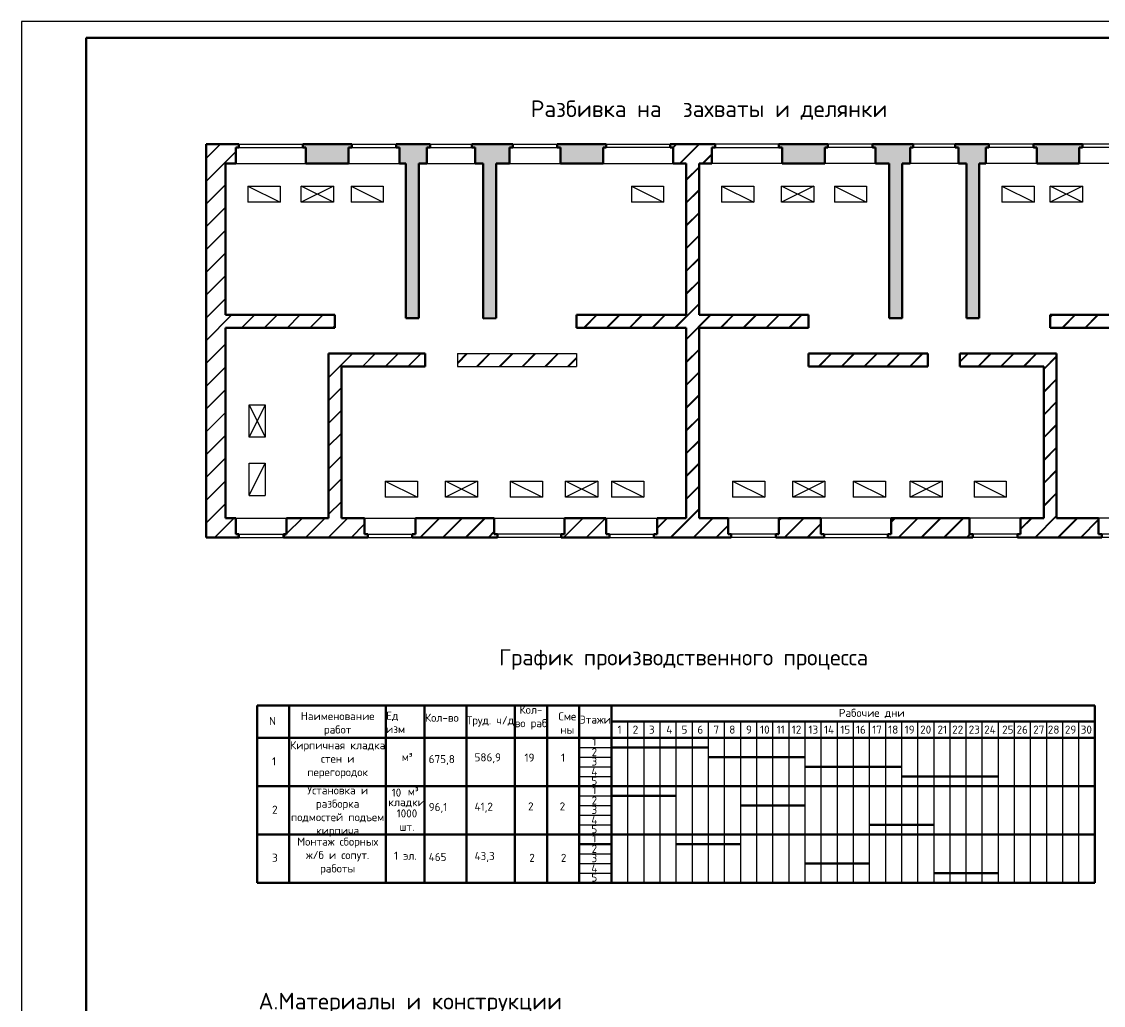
# Model space of a CAD drawing. Header units: millimetres. Extents: x 1612 to 3384, y 1003 to 1844.
# Drawn here: x 1611.5 to 1947.3, y 1451 to 1756.2 of the extents above; entities that cross this region are included whole.
import ezdxf

# ---------------------------------------------------------------- set-up
doc = ezdxf.new("R2010")
doc.units = ezdxf.units.MM
doc.layers.add('жирный', color=7, linetype='Continuous', lineweight=60)
doc.styles.add('стиль3', font='isocpeur.ttf')

msp = doc.modelspace()

# ---------------------------------------------------------------- hatches: boundary and pattern name
h = msp.add_hatch()
h.set_pattern_fill('JIS_LC_20', color=256, scale=0.25, angle=360, style=0)
h.set_pattern_definition([(45, (1705.7166, 1602.269), (-3.53553, 3.53553), []), (45, (1705.8166, 1602.269), (-3.53553, 3.53553), [])])
h.paths.add_polyline_path([(1710.79, 1649.19), (1727.79, 1649.19), (1736.79, 1649.19), (1736.79, 1653.19), (1734.79, 1653.19), (1706.79, 1653.19), (1706.79, 1602.19), (1693.79, 1602.19), (1693.79, 1597.19), (1692.79, 1597.19), (1692.79, 1596.19), (1718.99, 1596.19), (1718.99, 1597.19), (1717.99, 1597.19), (1717.99, 1602.19), (1710.79, 1602.19)])
h.paths.add_polyline_path([(1674.79, 1712.19), (1677.99, 1712.19), (1677.99, 1717.19), (1678.99, 1717.19), (1678.99, 1718.19), (1668.79, 1718.19), (1668.79, 1596.19), (1678.99, 1596.19), (1678.99, 1597.19), (1677.99, 1597.19), (1677.99, 1602.19), (1674.79, 1602.19), (1674.79, 1661.19), (1708.79, 1661.19), (1708.79, 1665.19), (1674.79, 1665.19)])
h = msp.add_hatch()
h.set_pattern_fill('CROSS', color=256, scale=0.25, angle=360, style=0)
h.set_pattern_definition([(360, (-1546.6184, 294.3901), (1.5875, 1.5875), [0.79375, -2.38125]), (90, (-1546.2215, 293.9932), (-1.5875, 1.5875), [0.79375, -2.38125])])
h.paths.add_polyline_path([(1737.29, 1717.19), (1738.29, 1717.19), (1738.29, 1718.19), (1737.29, 1718.19), (1727.79, 1718.19), (1727.79, 1717.19), (1728.79, 1717.19), (1728.79, 1712.19), (1730.79, 1712.19), (1730.79, 1664.19), (1734.79, 1664.19), (1734.79, 1712.19), (1737.29, 1712.19)])
h.paths.add_polyline_path([(1712.99, 1717.19), (1713.99, 1717.19), (1713.99, 1718.19), (1698.79, 1718.19), (1698.79, 1717.19), (1699.79, 1717.19), (1699.79, 1712.19), (1712.99, 1712.19)])
h.paths.add_polyline_path([(1762.99, 1717.19), (1763.99, 1717.19), (1763.99, 1718.19), (1752.29, 1718.19), (1751.29, 1718.19), (1751.29, 1717.19), (1752.29, 1717.19), (1752.29, 1712.19), (1754.79, 1712.19), (1754.79, 1664.19), (1758.79, 1664.19), (1758.79, 1712.19), (1762.99, 1712.19)])
h.paths.add_polyline_path([(1791.99, 1717.19), (1792.99, 1717.19), (1792.99, 1718.19), (1777.79, 1718.19), (1777.79, 1717.19), (1778.79, 1717.19), (1778.79, 1712.19), (1791.99, 1712.19)])
h.paths.add_polyline_path([(1860.79, 1717.19), (1861.79, 1717.19), (1861.79, 1718.19), (1846.59, 1718.19), (1846.59, 1717.19), (1847.59, 1717.19), (1847.59, 1712.19), (1860.79, 1712.19)])
h.paths.add_polyline_path([(1887.29, 1717.19), (1888.29, 1717.19), (1888.29, 1718.19), (1887.29, 1718.19), (1875.59, 1718.19), (1875.59, 1717.19), (1876.59, 1717.19), (1876.59, 1712.19), (1880.79, 1712.19), (1880.79, 1664.19), (1884.79, 1664.19), (1884.79, 1712.19), (1887.29, 1712.19)])
h.paths.add_polyline_path([(1910.79, 1717.19), (1911.79, 1717.19), (1911.79, 1718.19), (1902.29, 1718.19), (1901.29, 1718.19), (1901.29, 1717.19), (1902.29, 1717.19), (1902.29, 1712.19), (1904.79, 1712.19), (1904.79, 1664.19), (1908.79, 1664.19), (1908.79, 1712.19), (1910.79, 1712.19)])
h.paths.add_polyline_path([(1939.79, 1717.19), (1940.79, 1717.19), (1940.79, 1718.19), (1925.59, 1718.19), (1925.59, 1717.19), (1926.59, 1717.19), (1926.59, 1712.19), (1939.79, 1712.19)])
h = msp.add_hatch()
h.set_pattern_fill('JIS_LC_20A', color=256, scale=0.25, angle=360, style=0)
h.set_pattern_definition([(45, (-1546.6184, 294.39), (-3.535534, 3.535534), []), (45, (-1546.3684, 294.39), (-3.535534, 3.535534), [])])
h.paths.add_polyline_path([(1821.79, 1712.19), (1825.79, 1712.19), (1825.79, 1717.19), (1826.79, 1717.19), (1826.79, 1718.19), (1819.79, 1718.19), (1812.79, 1718.19), (1812.79, 1717.19), (1813.79, 1717.19), (1813.79, 1712.19), (1817.79, 1712.19), (1817.79, 1665.19), (1783.79, 1665.19), (1783.79, 1661.19), (1817.79, 1661.19), (1817.79, 1649.19), (1817.79, 1602.19), (1808.79, 1602.19), (1808.79, 1597.19), (1807.79, 1597.19), (1807.79, 1596.19), (1819.79, 1596.19), (1831.79, 1596.19), (1831.79, 1597.19), (1830.79, 1597.19), (1830.79, 1602.19), (1821.79, 1602.19), (1821.79, 1649.19), (1821.79, 1661.19), (1855.79, 1661.19), (1855.79, 1665.19), (1821.79, 1665.19)])
h = msp.add_hatch()
h.set_pattern_fill('JIS_LC_20', color=256, scale=0.25, angle=360, style=0)
h.set_pattern_definition([(45, (-1469.8184, 64.915), (-3.535534, 3.535534), []), (45, (-1469.7184, 64.915), (-3.535534, 3.535534), [])])
h.paths.add_polyline_path([(1779.99, 1602.19), (1779.99, 1597.19), (1778.99, 1597.19), (1778.99, 1596.19), (1793.99, 1596.19), (1793.99, 1597.19), (1792.99, 1597.19), (1792.99, 1602.19)])

# ---------------------------------------------------------------- linework, layer by layer
for p, q in [((2452.53, 1756.22), (1611.53, 1756.22)), ((1611.53, 1756.22), (1611.53, 1162.22)), ((1668.79, 1596.19), (1668.79, 1718.19)), ((1668.79, 1718.19), (1678.99, 1718.19)), ((1677.99, 1717.19), (1677.99, 1712.19)), ((1677.99, 1717.19), (1698.79, 1717.19)), ((1678.99, 1718.19), (1698.79, 1718.19)), ((1678.99, 1718.19), (1678.99, 1717.19)), ((1698.79, 1718.19), (1698.79, 1717.19)), ((1698.79, 1718.19), (1713.99, 1718.19)), ((1698.79, 1717.19), (1699.79, 1717.19)), ((1699.79, 1717.19), (1699.79, 1712.19)), ((1713.99, 1717.19), (1712.99, 1717.19)), ((1712.99, 1717.19), (1712.99, 1712.19)), ((1713.99, 1718.19), (1727.79, 1718.19)), ((1713.99, 1718.19), (1713.99, 1717.19)), ((1713.99, 1717.19), (1727.79, 1717.19)), ((1727.79, 1718.19), (1727.79, 1717.19)), ((1727.79, 1718.19), (1737.29, 1718.19)), ((1727.79, 1717.19), (1728.79, 1717.19)), ((1728.79, 1717.19), (1728.79, 1712.19)), ((1737.29, 1718.19), (1752.29, 1718.19)), ((1737.29, 1717.19), (1737.29, 1712.19)), ((1737.29, 1717.19), (1752.29, 1717.19)), ((1738.29, 1718.19), (1738.29, 1717.19)), ((1751.29, 1718.19), (1751.29, 1717.19)), ((1752.29, 1718.19), (1763.99, 1718.19)), ((1752.29, 1717.19), (1752.29, 1712.19)), ((1763.99, 1717.19), (1762.99, 1717.19)), ((1762.99, 1717.19), (1762.99, 1712.19)), ((1763.99, 1718.19), (1763.99, 1717.19)), ((1763.99, 1718.19), (1777.79, 1718.19)), ((1763.99, 1717.19), (1777.79, 1717.19)), ((1777.79, 1718.19), (1777.79, 1717.19)), ((1777.79, 1718.19), (1792.99, 1718.19)), ((1777.79, 1717.19), (1778.79, 1717.19)), ((1778.79, 1717.19), (1778.79, 1712.19)), ((1812.79, 1717.19), (1791.99, 1717.19)), ((1791.99, 1717.19), (1791.99, 1712.19)), ((1792.99, 1718.19), (1812.79, 1718.19)), ((1792.99, 1718.19), (1792.99, 1717.19)), ((1812.79, 1718.19), (1812.79, 1717.19)), ((1812.79, 1718.19), (1819.79, 1718.19)), ((1812.79, 1717.19), (1813.79, 1717.19)), ((1813.79, 1717.19), (1813.79, 1712.19)), ((1826.79, 1718.19), (1819.79, 1718.19)), ((1826.79, 1717.19), (1825.79, 1717.19)), ((1825.79, 1717.19), (1825.79, 1712.19)), ((1846.59, 1718.19), (1826.79, 1718.19)), ((1826.79, 1718.19), (1826.79, 1717.19)), ((1826.79, 1717.19), (1847.59, 1717.19)), ((1846.59, 1718.19), (1846.59, 1717.19)), ((1861.79, 1718.19), (1846.59, 1718.19)), ((1847.59, 1717.19), (1847.59, 1712.19)), ((1861.79, 1717.19), (1860.79, 1717.19)), ((1860.79, 1717.19), (1860.79, 1712.19)), ((1861.79, 1718.19), (1861.79, 1717.19)), ((1875.59, 1718.19), (1861.79, 1718.19)), ((1875.59, 1717.19), (1861.79, 1717.19)), ((1875.59, 1718.19), (1875.59, 1717.19)), ((1887.29, 1718.19), (1875.59, 1718.19)), ((1875.59, 1717.19), (1876.59, 1717.19)), ((1876.59, 1717.19), (1876.59, 1712.19)), ((1902.29, 1718.19), (1887.29, 1718.19)), ((1887.29, 1717.19), (1887.29, 1712.19)), ((1902.29, 1717.19), (1887.29, 1717.19)), ((1888.29, 1718.19), (1888.29, 1717.19)), ((1901.29, 1718.19), (1901.29, 1717.19)), ((1911.79, 1718.19), (1902.29, 1718.19)), ((1902.29, 1717.19), (1902.29, 1712.19)), ((1911.79, 1717.19), (1910.79, 1717.19)), ((1910.79, 1717.19), (1910.79, 1712.19)), ((1925.59, 1718.19), (1911.79, 1718.19)), ((1911.79, 1718.19), (1911.79, 1717.19)), ((1925.59, 1717.19), (1911.79, 1717.19)), ((1925.59, 1718.19), (1925.59, 1717.19)), ((1925.59, 1717.19), (1926.59, 1717.19)), ((1926.59, 1717.19), (1926.59, 1712.19)), ((1940.79, 1717.19), (1939.79, 1717.19)), ((1939.79, 1717.19), (1939.79, 1712.19)), ((1960.59, 1718.19), (1940.79, 1718.19)), ((1940.79, 1718.19), (1940.79, 1717.19)), ((1961.59, 1717.19), (1940.79, 1717.19)), ((1674.79, 1665.19), (1674.79, 1712.19)), ((1674.79, 1712.19), (1678.99, 1712.19)), ((1678.99, 1712.19), (1699.79, 1712.19)), ((1699.79, 1712.19), (1712.99, 1712.19)), ((1712.99, 1712.19), (1728.79, 1712.19)), ((1730.79, 1712.19), (1728.79, 1712.19)), ((1730.79, 1664.19), (1730.79, 1712.19)), ((1734.79, 1664.19), (1734.79, 1712.19)), ((1734.79, 1712.19), (1737.29, 1712.19)), ((1737.29, 1712.19), (1752.29, 1712.19)), ((1752.29, 1712.19), (1754.79, 1712.19)), ((1754.79, 1664.15), (1754.79, 1712.19)), ((1758.79, 1664.19), (1758.79, 1712.19)), ((1758.79, 1712.19), (1762.99, 1712.19)), ((1762.99, 1712.19), (1778.79, 1712.19)), ((1778.79, 1712.19), (1792.99, 1712.19)), ((1792.99, 1712.19), (1813.79, 1712.19)), ((1813.79, 1712.19), (1817.79, 1712.19)), ((1817.79, 1665.19), (1817.79, 1712.19)), ((1821.79, 1665.19), (1821.79, 1712.19)), ((1825.79, 1712.19), (1821.79, 1712.19)), ((1846.59, 1712.19), (1825.79, 1712.19)), ((1860.79, 1712.19), (1846.59, 1712.19)), ((1876.59, 1712.19), (1860.79, 1712.19)), ((1880.79, 1712.19), (1876.59, 1712.19)), ((1880.79, 1664.19), (1880.79, 1712.19)), ((1884.79, 1664.15), (1884.79, 1712.19)), ((1887.29, 1712.19), (1884.79, 1712.19)), ((1902.29, 1712.19), (1887.29, 1712.19)), ((1904.79, 1712.19), (1902.29, 1712.19)), ((1904.79, 1664.19), (1904.79, 1712.19)), ((1908.79, 1664.19), (1908.79, 1712.19)), ((1908.79, 1712.19), (1910.79, 1712.19)), ((1926.59, 1712.19), (1910.79, 1712.19)), ((1939.79, 1712.19), (1926.59, 1712.19)), ((1960.59, 1712.19), (1939.79, 1712.19)), ((1681.79, 1705.19), (1691.79, 1705.19)), ((1681.79, 1705.19), (1691.79, 1700.19)), ((1681.79, 1705.19), (1681.79, 1700.19)), ((1691.79, 1705.19), (1691.79, 1700.19)), ((1698.33, 1705.19), (1708.33, 1705.19)), ((1698.33, 1700.19), (1698.33, 1705.19)), ((1708.33, 1700.19), (1698.33, 1705.19)), ((1708.33, 1705.19), (1698.33, 1700.19)), ((1708.33, 1705.19), (1708.33, 1700.19)), ((1713.79, 1705.19), (1723.79, 1705.19)), ((1713.79, 1705.19), (1723.79, 1700.19)), ((1713.79, 1705.19), (1713.79, 1700.19)), ((1723.79, 1705.19), (1723.79, 1700.19)), ((1800.79, 1705.19), (1810.79, 1705.19)), ((1800.79, 1705.19), (1810.79, 1700.19)), ((1800.79, 1705.19), (1800.79, 1700.19)), ((1810.79, 1705.19), (1810.79, 1700.19)), ((1828.79, 1705.19), (1838.79, 1705.19)), ((1828.79, 1705.19), (1838.79, 1700.19)), ((1828.79, 1705.19), (1828.79, 1700.19)), ((1838.79, 1705.19), (1838.79, 1700.19)), ((1847.4, 1705.19), (1857.4, 1705.19)), ((1847.4, 1700.19), (1847.4, 1705.19)), ((1857.4, 1700.19), (1847.4, 1705.19)), ((1857.4, 1705.19), (1847.4, 1700.19)), ((1857.4, 1705.19), (1857.4, 1700.19)), ((1863.79, 1705.19), (1873.79, 1705.19)), ((1863.79, 1705.19), (1873.79, 1700.19)), ((1863.79, 1705.19), (1863.79, 1700.19)), ((1873.79, 1705.19), (1873.79, 1700.19)), ((1915.79, 1705.19), (1925.79, 1705.19)), ((1915.79, 1705.19), (1925.79, 1700.19)), ((1915.79, 1705.19), (1915.79, 1700.19)), ((1925.79, 1705.19), (1925.79, 1700.19)), ((1930.82, 1705.19), (1940.82, 1705.19)), ((1930.82, 1700.19), (1930.82, 1705.19)), ((1940.82, 1700.19), (1930.82, 1705.19)), ((1940.82, 1705.19), (1930.82, 1700.19)), ((1940.82, 1705.19), (1940.82, 1700.19)), ((1691.79, 1700.19), (1681.79, 1700.19)), ((1708.33, 1700.19), (1698.33, 1700.19)), ((1723.79, 1700.19), (1713.79, 1700.19)), ((1810.79, 1700.19), (1800.79, 1700.19)), ((1838.79, 1700.19), (1828.79, 1700.19)), ((1857.4, 1700.19), (1847.4, 1700.19)), ((1873.79, 1700.19), (1863.79, 1700.19)), ((1925.79, 1700.19), (1915.79, 1700.19)), ((1940.82, 1700.19), (1930.82, 1700.19)), ((1674.79, 1665.19), (1708.79, 1665.19)), ((1708.79, 1665.19), (1708.79, 1661.19)), ((1730.79, 1664.19), (1734.79, 1664.19)), ((1758.79, 1664.19), (1754.79, 1664.19)), ((1783.79, 1665.19), (1783.79, 1661.19)), ((1817.79, 1665.19), (1783.79, 1665.19)), ((1821.79, 1665.19), (1855.79, 1665.19)), ((1855.79, 1665.19), (1855.79, 1661.19)), ((1880.79, 1664.19), (1884.79, 1664.19)), ((1908.79, 1664.19), (1904.79, 1664.19)), ((1964.79, 1665.19), (1930.79, 1665.19)), ((1930.79, 1665.19), (1930.79, 1661.19)), ((1930.79, 1664.62), (1931.36, 1665.19)), ((1930.79, 1664.37), (1931.61, 1665.19)), ((1934.43, 1661.19), (1938.43, 1665.19)), ((1934.68, 1661.19), (1938.68, 1665.19)), ((1941.51, 1661.19), (1945.51, 1665.19)), ((1941.76, 1661.19), (1945.76, 1665.19)), ((1674.79, 1602.19), (1674.79, 1661.19)), ((1674.79, 1661.19), (1708.79, 1661.19)), ((1817.79, 1661.19), (1783.79, 1661.19)), ((1817.79, 1649.19), (1817.79, 1661.19)), ((1821.79, 1649.19), (1821.79, 1661.19)), ((1821.79, 1661.19), (1855.79, 1661.19)), ((1964.79, 1661.19), (1930.79, 1661.19)), ((1706.79, 1602.19), (1706.79, 1653.19)), ((1706.79, 1653.19), (1734.79, 1653.19)), ((1734.79, 1653.19), (1736.79, 1653.19)), ((1736.79, 1653.19), (1736.79, 1649.19)), ((1746.79, 1653.19), (1746.79, 1649.19)), ((1746.79, 1653.19), (1758.79, 1653.19)), ((1746.79, 1650.33), (1749.66, 1653.19)), ((1746.79, 1650.08), (1749.91, 1653.19)), ((1752.73, 1649.19), (1756.73, 1653.19)), ((1752.98, 1649.19), (1756.98, 1653.19)), ((1758.79, 1653.19), (1783.79, 1653.19)), ((1759.8, 1649.19), (1763.8, 1653.19)), ((1760.05, 1649.19), (1764.05, 1653.19)), ((1766.87, 1649.19), (1770.87, 1653.19)), ((1767.12, 1649.19), (1771.12, 1653.19)), ((1773.94, 1649.19), (1777.94, 1653.19)), ((1774.19, 1649.19), (1778.19, 1653.19)), ((1781.01, 1649.19), (1783.79, 1651.97)), ((1783.79, 1653.19), (1783.79, 1649.19)), ((1855.79, 1653.19), (1855.79, 1649.19)), ((1855.79, 1653.19), (1867.79, 1653.19)), ((1855.79, 1653.01), (1855.97, 1653.19)), ((1858.79, 1649.19), (1862.79, 1653.19)), ((1859.04, 1649.19), (1863.04, 1653.19)), ((1865.87, 1649.19), (1869.87, 1653.19)), ((1866.12, 1649.19), (1870.12, 1653.19)), ((1867.79, 1653.19), (1892.79, 1653.19)), ((1872.94, 1649.19), (1876.94, 1653.19)), ((1873.19, 1649.19), (1877.19, 1653.19)), ((1880.01, 1649.19), (1884.01, 1653.19)), ((1880.26, 1649.19), (1884.26, 1653.19)), ((1887.08, 1649.19), (1891.08, 1653.19)), ((1887.33, 1649.19), (1891.33, 1653.19)), ((1892.79, 1653.19), (1892.79, 1649.19)), ((1904.79, 1653.19), (1902.79, 1653.19)), ((1902.79, 1653.19), (1902.79, 1649.19)), ((1902.79, 1650.76), (1905.22, 1653.19)), ((1902.79, 1650.51), (1905.47, 1653.19)), ((1932.79, 1653.19), (1904.79, 1653.19)), ((1908.29, 1649.19), (1912.29, 1653.19)), ((1908.54, 1649.19), (1912.54, 1653.19)), ((1915.36, 1649.19), (1919.36, 1653.19)), ((1915.61, 1649.19), (1919.61, 1653.19)), ((1922.43, 1649.19), (1926.43, 1653.19)), ((1922.68, 1649.19), (1926.68, 1653.19)), ((1928.79, 1648.48), (1932.79, 1652.48)), ((1928.79, 1648.23), (1932.79, 1652.23)), ((1932.79, 1602.19), (1932.79, 1653.19)), ((1710.79, 1602.19), (1710.79, 1649.19)), ((1710.79, 1649.19), (1727.79, 1649.19)), ((1736.79, 1649.19), (1727.79, 1649.19)), ((1746.79, 1649.19), (1783.79, 1649.19)), ((1781.26, 1649.19), (1783.79, 1651.72)), ((1817.79, 1602.19), (1817.79, 1649.19)), ((1821.79, 1602.19), (1821.79, 1649.19)), ((1855.79, 1649.19), (1892.79, 1649.19)), ((1902.79, 1649.19), (1911.79, 1649.19)), ((1928.79, 1649.19), (1911.79, 1649.19)), ((1928.79, 1602.19), (1928.79, 1649.19)), ((1928.79, 1641.41), (1932.79, 1645.41)), ((1928.79, 1641.16), (1932.79, 1645.16)), ((1682.12, 1627.29), (1682.12, 1637.29)), ((1682.12, 1637.29), (1687.12, 1637.29)), ((1687.12, 1637.29), (1682.12, 1627.29)), ((1682.12, 1637.29), (1687.12, 1627.29)), ((1687.12, 1637.29), (1687.12, 1627.29)), ((1928.79, 1634.34), (1932.79, 1638.34)), ((1928.79, 1634.09), (1932.79, 1638.09)), ((1928.79, 1627.27), (1932.79, 1631.27)), ((1928.79, 1627.02), (1932.79, 1631.02)), ((1687.12, 1627.29), (1682.12, 1627.29)), ((1928.79, 1620.2), (1932.79, 1624.2)), ((1928.79, 1619.95), (1932.79, 1623.95)), ((1682.12, 1609.19), (1682.12, 1619.19)), ((1682.12, 1619.19), (1687.12, 1619.19)), ((1682.12, 1609.19), (1687.12, 1619.19)), ((1687.12, 1619.19), (1687.12, 1609.19)), ((1928.79, 1613.12), (1932.79, 1617.12)), ((1928.79, 1612.87), (1932.79, 1616.87)), ((1724.39, 1613.61), (1734.39, 1613.61)), ((1724.39, 1613.61), (1734.39, 1608.61)), ((1724.39, 1613.61), (1724.39, 1608.61)), ((1734.39, 1613.61), (1734.39, 1608.61)), ((1743.07, 1613.61), (1753.07, 1613.61)), ((1743.07, 1608.61), (1743.07, 1613.61)), ((1753.07, 1608.61), (1743.07, 1613.61)), ((1753.07, 1613.61), (1743.07, 1608.61)), ((1753.07, 1613.61), (1753.07, 1608.61)), ((1763.19, 1613.61), (1773.19, 1613.61)), ((1763.19, 1613.61), (1773.19, 1608.61)), ((1763.19, 1613.61), (1763.19, 1608.61)), ((1773.19, 1613.61), (1773.19, 1608.61)), ((1780.37, 1613.61), (1790.37, 1613.61)), ((1780.37, 1608.61), (1780.37, 1613.61)), ((1790.37, 1608.61), (1780.37, 1613.61)), ((1790.37, 1613.61), (1780.37, 1608.61)), ((1790.37, 1613.61), (1790.37, 1608.61)), ((1794.64, 1613.61), (1804.64, 1613.61)), ((1794.64, 1613.61), (1804.64, 1608.61)), ((1794.64, 1613.61), (1794.64, 1608.61)), ((1804.64, 1613.61), (1804.64, 1608.61)), ((1832.18, 1613.61), (1842.18, 1613.61)), ((1832.18, 1613.61), (1842.18, 1608.61)), ((1832.18, 1613.61), (1832.18, 1608.61)), ((1842.18, 1613.61), (1842.18, 1608.61)), ((1850.86, 1613.61), (1860.86, 1613.61)), ((1850.86, 1608.61), (1850.86, 1613.61)), ((1860.86, 1608.61), (1850.86, 1613.61)), ((1860.86, 1613.61), (1850.86, 1608.61)), ((1860.86, 1613.61), (1860.86, 1608.61)), ((1869.62, 1613.61), (1879.62, 1613.61)), ((1869.62, 1613.61), (1879.62, 1608.61)), ((1869.62, 1613.61), (1869.62, 1608.61)), ((1879.62, 1613.61), (1879.62, 1608.61)), ((1887.3, 1613.61), (1897.3, 1613.61)), ((1887.3, 1608.61), (1887.3, 1613.61)), ((1897.3, 1608.61), (1887.3, 1613.61)), ((1897.3, 1613.61), (1887.3, 1608.61)), ((1897.3, 1613.61), (1897.3, 1608.61)), ((1907.16, 1613.61), (1917.16, 1613.61)), ((1907.16, 1613.61), (1917.16, 1608.61)), ((1907.16, 1613.61), (1907.16, 1608.61)), ((1917.16, 1613.61), (1917.16, 1608.61)), ((1682.12, 1609.19), (1687.12, 1609.19)), ((1734.39, 1608.61), (1724.39, 1608.61)), ((1753.07, 1608.61), (1743.07, 1608.61)), ((1773.19, 1608.61), (1763.19, 1608.61)), ((1790.37, 1608.61), (1780.37, 1608.61)), ((1804.64, 1608.61), (1794.64, 1608.61)), ((1842.18, 1608.61), (1832.18, 1608.61)), ((1860.86, 1608.61), (1850.86, 1608.61)), ((1879.62, 1608.61), (1869.62, 1608.61)), ((1897.3, 1608.61), (1887.3, 1608.61)), ((1917.16, 1608.61), (1907.16, 1608.61)), ((1928.79, 1606.05), (1932.79, 1610.05)), ((1928.79, 1605.8), (1932.79, 1609.8)), ((1674.79, 1602.19), (1677.99, 1602.19)), ((1677.99, 1602.19), (1693.79, 1602.19)), ((1677.99, 1602.19), (1677.99, 1597.19)), ((1693.79, 1597.19), (1693.79, 1602.19)), ((1693.79, 1602.19), (1706.79, 1602.19)), ((1710.79, 1602.19), (1717.99, 1602.19)), ((1717.99, 1602.19), (1717.99, 1597.19)), ((1717.99, 1602.19), (1733.79, 1602.19)), ((1733.79, 1602.19), (1758.19, 1602.19)), ((1733.79, 1597.19), (1733.79, 1602.19)), ((1733.79, 1601.97), (1734.01, 1602.19)), ((1733.79, 1601.72), (1734.26, 1602.19)), ((1735.08, 1596.19), (1741.08, 1602.19)), ((1735.33, 1596.19), (1741.33, 1602.19)), ((1742.16, 1596.19), (1748.16, 1602.19)), ((1742.41, 1596.19), (1748.41, 1602.19)), ((1749.23, 1596.19), (1755.23, 1602.19)), ((1749.48, 1596.19), (1755.48, 1602.19)), ((1758.19, 1597.19), (1758.19, 1602.19)), ((1758.19, 1602.19), (1778.99, 1602.19)), ((1778.99, 1602.19), (1792.99, 1602.19)), ((1779.99, 1597.19), (1779.99, 1602.19)), ((1792.99, 1602.19), (1808.79, 1602.19)), ((1792.99, 1597.19), (1792.99, 1602.19)), ((1808.79, 1597.19), (1808.79, 1602.19)), ((1808.79, 1602.19), (1817.79, 1602.19)), ((1830.79, 1602.19), (1821.79, 1602.19)), ((1846.59, 1602.19), (1830.79, 1602.19)), ((1830.79, 1597.19), (1830.79, 1602.19)), ((1846.59, 1597.19), (1846.59, 1602.19)), ((1860.59, 1602.19), (1846.59, 1602.19)), ((1846.59, 1601.64), (1847.15, 1602.19)), ((1846.59, 1601.39), (1847.4, 1602.19)), ((1848.22, 1596.19), (1854.22, 1602.19)), ((1848.47, 1596.19), (1854.47, 1602.19)), ((1859.59, 1597.19), (1859.59, 1602.19)), ((1881.39, 1602.19), (1860.59, 1602.19)), ((1905.79, 1602.19), (1881.39, 1602.19)), ((1881.39, 1597.19), (1881.39, 1602.19)), ((1881.39, 1601.08), (1882.51, 1602.19)), ((1881.39, 1600.83), (1882.76, 1602.19)), ((1883.58, 1596.19), (1889.58, 1602.19)), ((1883.83, 1596.19), (1889.83, 1602.19)), ((1890.65, 1596.19), (1896.65, 1602.19)), ((1890.9, 1596.19), (1896.9, 1602.19)), ((1897.72, 1596.19), (1903.72, 1602.19)), ((1897.97, 1596.19), (1903.97, 1602.19)), ((1905.79, 1597.19), (1905.79, 1602.19)), ((1921.59, 1602.19), (1905.79, 1602.19)), ((1928.79, 1602.19), (1921.59, 1602.19)), ((1921.59, 1602.19), (1921.59, 1597.19)), ((1921.59, 1598.85), (1924.93, 1602.19)), ((1921.59, 1598.6), (1925.18, 1602.19)), ((1926, 1596.19), (1932.79, 1602.98)), ((1926.25, 1596.19), (1932.79, 1602.73)), ((1945.79, 1602.19), (1932.79, 1602.19)), ((1933.07, 1596.19), (1939.07, 1602.19)), ((1933.32, 1596.19), (1939.32, 1602.19)), ((1940.15, 1596.19), (1945.79, 1601.84)), ((1961.59, 1602.19), (1945.79, 1602.19)), ((1945.79, 1597.19), (1945.79, 1602.19)), ((1855.29, 1596.19), (1859.59, 1600.49)), ((1855.54, 1596.19), (1859.59, 1600.24)), ((1940.4, 1596.19), (1945.79, 1601.59)), ((1668.79, 1596.19), (1678.99, 1596.19)), ((1677.99, 1597.19), (1678.99, 1597.19)), ((1678.99, 1597.19), (1678.99, 1596.19)), ((1678.99, 1597.19), (1692.79, 1597.19)), ((1678.99, 1596.19), (1692.79, 1596.19)), ((1692.79, 1596.19), (1692.79, 1597.19)), ((1692.79, 1597.19), (1693.79, 1597.19)), ((1692.79, 1596.19), (1718.99, 1596.19)), ((1717.99, 1597.19), (1718.99, 1597.19)), ((1718.99, 1597.19), (1718.99, 1596.19)), ((1718.99, 1597.19), (1732.79, 1597.19)), ((1718.99, 1596.19), (1732.79, 1596.19)), ((1732.79, 1596.19), (1732.79, 1597.19)), ((1732.79, 1597.19), (1733.79, 1597.19)), ((1732.79, 1596.19), (1759.19, 1596.19)), ((1756.3, 1596.19), (1758.19, 1598.09)), ((1756.55, 1596.19), (1758.19, 1597.84)), ((1759.19, 1597.19), (1758.19, 1597.19)), ((1779.99, 1597.19), (1759.19, 1597.19)), ((1759.19, 1596.19), (1759.19, 1597.19)), ((1778.99, 1596.19), (1759.19, 1596.19)), ((1778.99, 1596.19), (1778.99, 1597.19)), ((1778.99, 1596.19), (1793.99, 1596.19)), ((1793.99, 1597.19), (1792.99, 1597.19)), ((1793.99, 1597.19), (1807.79, 1597.19)), ((1793.99, 1596.19), (1793.99, 1597.19)), ((1793.99, 1596.19), (1819.79, 1596.19)), ((1807.79, 1596.19), (1807.79, 1597.19)), ((1807.79, 1597.19), (1808.79, 1597.19)), ((1819.79, 1596.19), (1807.79, 1596.19)), ((1845.59, 1596.19), (1819.79, 1596.19)), ((1819.79, 1596.19), (1831.79, 1596.19)), ((1831.79, 1597.19), (1830.79, 1597.19)), ((1845.59, 1597.19), (1831.79, 1597.19)), ((1831.79, 1596.19), (1831.79, 1597.19)), ((1845.59, 1596.19), (1845.59, 1597.19)), ((1845.59, 1597.19), (1846.59, 1597.19)), ((1860.59, 1596.19), (1845.59, 1596.19)), ((1859.59, 1597.19), (1880.39, 1597.19)), ((1860.59, 1596.19), (1860.59, 1597.19)), ((1860.59, 1596.19), (1880.39, 1596.19)), ((1880.39, 1596.19), (1880.39, 1597.19)), ((1880.39, 1597.19), (1881.39, 1597.19)), ((1906.79, 1596.19), (1880.39, 1596.19)), ((1904.79, 1596.19), (1905.79, 1597.2)), ((1905.04, 1596.19), (1906.04, 1597.19)), ((1906.79, 1597.19), (1905.79, 1597.19)), ((1920.59, 1597.19), (1906.79, 1597.19)), ((1906.79, 1596.19), (1906.79, 1597.19)), ((1920.59, 1596.19), (1906.79, 1596.19)), ((1921.59, 1597.19), (1920.59, 1597.19)), ((1920.59, 1597.19), (1920.59, 1596.19)), ((1946.79, 1596.19), (1920.59, 1596.19)), ((1946.79, 1597.19), (1945.79, 1597.19)), ((1946.79, 1596.19), (1946.79, 1597.19)), ((1960.59, 1597.19), (1946.79, 1597.19)), ((1960.59, 1596.19), (1946.79, 1596.19)), ((1794.62, 1539.02), (1799.62, 1539.02)), ((1794.62, 1539.02), (1794.62, 1489.02)), ((1799.62, 1539.02), (1799.62, 1489.02)), ((1799.62, 1539.02), (1799.62, 1489.02)), ((1804.62, 1539.02), (1804.62, 1489.02)), ((1809.62, 1539.02), (1809.62, 1489.02)), ((1814.62, 1539.02), (1814.62, 1489.02)), ((1819.62, 1539.02), (1819.62, 1489.02)), ((1819.62, 1539.02), (1819.62, 1489.02)), ((1824.62, 1539.02), (1824.62, 1489.02)), ((1829.62, 1539.02), (1829.62, 1489.02)), ((1834.62, 1539.02), (1834.62, 1489.02)), ((1839.62, 1539.02), (1839.62, 1489.02)), ((1844.62, 1539.02), (1844.62, 1489.02)), ((1849.62, 1539.02), (1849.62, 1489.02)), ((1854.62, 1539.02), (1854.62, 1489.02)), ((1859.62, 1539.02), (1859.62, 1489.02)), ((1864.62, 1539.02), (1864.62, 1489.02)), ((1869.62, 1539.02), (1869.62, 1489.02)), ((1874.62, 1539.02), (1874.62, 1489.02)), ((1879.62, 1539.02), (1879.62, 1489.02)), ((1884.62, 1539.02), (1884.62, 1489.02)), ((1889.62, 1539.02), (1889.62, 1489.02)), ((1894.62, 1539.02), (1894.62, 1489.02)), ((1899.62, 1539.02), (1899.62, 1489.02)), ((1904.62, 1539.02), (1904.62, 1489.02)), ((1909.62, 1539.02), (1909.62, 1489.02)), ((1914.62, 1539.02), (1914.62, 1489.02)), ((1919.62, 1539.02), (1919.62, 1489.02)), ((1924.62, 1539.02), (1924.62, 1489.02)), ((1929.62, 1539.02), (1929.62, 1489.02)), ((1934.62, 1539.02), (1934.62, 1489.02)), ((1939.62, 1539.02), (1939.62, 1489.02)), ((1784.62, 1534.02), (1784.62, 1531.02)), ((1784.62, 1534.02), (1794.62, 1534.02)), ((1784.62, 1531.02), (1794.62, 1531.02)), ((1784.62, 1528.02), (1794.62, 1528.02)), ((1784.62, 1525.02), (1794.62, 1525.02)), ((1784.62, 1522.02), (1794.62, 1522.02)), ((1784.62, 1519.02), (1794.62, 1519.02)), ((1784.62, 1516.02), (1794.62, 1516.02)), ((1784.62, 1513.02), (1794.62, 1513.02)), ((1784.62, 1510.02), (1794.62, 1510.02)), ((1784.62, 1507.02), (1794.62, 1507.02)), ((1784.62, 1504.02), (1794.62, 1504.02)), ((1784.62, 1498.02), (1794.62, 1498.02)), ((1784.62, 1495.02), (1794.62, 1495.02)), ((1784.62, 1492.02), (1794.62, 1492.02))]:
    msp.add_line(p, q)
at = {"lineweight": 60}
for p, q in [((2447.53, 1751.22), (1631.53, 1751.22)), ((1631.53, 1751.22), (1631.53, 1167.22)), ((1684.62, 1544.02), (1694.62, 1544.02)), ((1684.62, 1544.02), (1684.62, 1489.02)), ((1684.62, 1544.02), (1684.62, 1534.02)), ((1694.62, 1544.02), (1724.62, 1544.02)), ((1694.62, 1544.02), (1694.62, 1489.02)), ((1724.62, 1544.02), (1734.62, 1544.02)), ((1724.62, 1544.02), (1724.62, 1489.02)), ((1734.62, 1544.02), (1754.62, 1544.02)), ((1736.62, 1544.02), (1736.62, 1489.02)), ((1749.62, 1544.02), (1749.62, 1489.02)), ((1754.62, 1544.02), (1774.62, 1544.02)), ((1764.62, 1544.02), (1764.62, 1489.02)), ((1774.62, 1544.02), (1784.62, 1544.02)), ((1774.62, 1544.02), (1774.62, 1489.02)), ((1784.62, 1544.02), (1794.62, 1544.02)), ((1784.62, 1544.02), (1784.62, 1489.02)), ((1794.62, 1544.02), (1944.62, 1544.02)), ((1794.62, 1544.02), (1794.62, 1489.02)), ((1944.62, 1544.02), (1944.62, 1489.02)), ((1794.62, 1539.02), (1944.62, 1539.02)), ((1684.62, 1534.02), (1944.62, 1534.02)), ((1684.62, 1534.02), (1684.62, 1504.02)), ((1794.62, 1531.02), (1824.62, 1531.02)), ((1824.62, 1528.02), (1854.62, 1528.02)), ((1854.62, 1525.02), (1884.62, 1525.02)), ((1884.62, 1522.02), (1914.62, 1522.02)), ((1684.62, 1519.02), (1944.62, 1519.02)), ((1914.62, 1519.02), (1944.62, 1519.02)), ((1794.62, 1516.02), (1814.62, 1516.02)), ((1834.62, 1513.02), (1854.62, 1513.02)), ((1874.62, 1507.02), (1894.62, 1507.02)), ((1684.62, 1504.02), (1944.62, 1504.02)), ((1784.62, 1501.02), (1794.62, 1501.02)), ((1814.62, 1501.02), (1834.62, 1501.02)), ((1914.62, 1504.02), (1934.62, 1504.02)), ((1854.62, 1495.02), (1874.62, 1495.02)), ((1894.62, 1492.02), (1914.62, 1492.02)), ((1684.62, 1489.02), (1944.62, 1489.02))]:
    msp.add_line(p, q, dxfattribs=at)
at = {"layer": 'жирный'}
for p, q in [((1678.99, 1718.19), (1668.79, 1718.19)), ((1668.79, 1718.19), (1668.79, 1596.19)), ((1677.99, 1712.19), (1677.99, 1717.19)), ((1677.99, 1717.19), (1678.99, 1717.19)), ((1678.99, 1717.19), (1678.99, 1718.19)), ((1698.79, 1718.19), (1698.79, 1717.19)), ((1713.99, 1718.19), (1698.79, 1718.19)), ((1698.79, 1717.19), (1699.79, 1717.19)), ((1699.79, 1717.19), (1699.79, 1712.19)), ((1712.99, 1712.19), (1712.99, 1717.19)), ((1712.99, 1717.19), (1713.99, 1717.19)), ((1713.99, 1717.19), (1713.99, 1718.19)), ((1727.79, 1717.19), (1727.79, 1718.19)), ((1727.79, 1718.19), (1738.29, 1718.19)), ((1728.79, 1717.19), (1727.79, 1717.19)), ((1728.79, 1712.19), (1728.79, 1717.19)), ((1738.29, 1717.19), (1737.29, 1717.19)), ((1737.29, 1717.19), (1737.29, 1712.19)), ((1738.29, 1718.19), (1738.29, 1717.19)), ((1751.29, 1718.19), (1763.99, 1718.19)), ((1751.29, 1717.19), (1751.29, 1718.19)), ((1752.29, 1717.19), (1751.29, 1717.19)), ((1752.29, 1712.19), (1752.29, 1717.19)), ((1752.29, 1717.19), (1752.29, 1715.69)), ((1752.29, 1715.69), (1752.29, 1717.19)), ((1763.99, 1717.19), (1762.99, 1717.19)), ((1762.99, 1717.19), (1762.99, 1712.19)), ((1763.99, 1718.19), (1763.99, 1717.19)), ((1777.79, 1718.19), (1777.79, 1717.19)), ((1792.99, 1718.19), (1777.79, 1718.19)), ((1777.79, 1717.19), (1778.79, 1717.19)), ((1778.79, 1717.19), (1778.79, 1712.19)), ((1791.99, 1712.19), (1791.99, 1717.19)), ((1791.99, 1717.19), (1792.99, 1717.19)), ((1792.99, 1717.19), (1792.99, 1718.19)), ((1812.79, 1718.19), (1812.79, 1717.19)), ((1826.79, 1718.19), (1812.79, 1718.19)), ((1812.79, 1717.19), (1813.79, 1717.19)), ((1813.79, 1717.19), (1813.79, 1712.19)), ((1825.79, 1712.19), (1825.79, 1717.19)), ((1825.79, 1717.19), (1826.79, 1717.19)), ((1826.79, 1717.19), (1826.79, 1718.19)), ((1846.59, 1718.19), (1861.79, 1718.19)), ((1846.59, 1717.19), (1846.59, 1718.19)), ((1847.59, 1717.19), (1846.59, 1717.19)), ((1847.59, 1712.19), (1847.59, 1717.19)), ((1861.79, 1717.19), (1860.79, 1717.19)), ((1860.79, 1717.19), (1860.79, 1712.19)), ((1861.79, 1718.19), (1861.79, 1717.19)), ((1875.59, 1718.19), (1888.29, 1718.19)), ((1875.59, 1717.19), (1875.59, 1718.19)), ((1876.59, 1717.19), (1875.59, 1717.19)), ((1876.59, 1712.19), (1876.59, 1717.19)), ((1888.29, 1717.19), (1887.29, 1717.19)), ((1887.29, 1717.19), (1887.29, 1712.19)), ((1888.29, 1718.19), (1888.29, 1717.19)), ((1901.29, 1718.19), (1911.79, 1718.19)), ((1901.29, 1717.19), (1901.29, 1718.19)), ((1902.29, 1718.19), (1901.29, 1718.19)), ((1902.29, 1717.19), (1901.29, 1717.19)), ((1902.29, 1712.19), (1902.29, 1717.19)), ((1911.79, 1717.19), (1910.79, 1717.19)), ((1910.79, 1717.19), (1910.79, 1712.19)), ((1911.79, 1718.19), (1911.79, 1717.19)), ((1925.59, 1718.19), (1925.59, 1717.19)), ((1925.59, 1718.19), (1940.79, 1718.19)), ((1925.59, 1717.19), (1926.59, 1717.19)), ((1926.59, 1717.19), (1926.59, 1712.19)), ((1939.79, 1712.19), (1939.79, 1717.19)), ((1939.79, 1717.19), (1940.79, 1717.19)), ((1940.79, 1717.19), (1940.79, 1718.19)), ((1674.79, 1665.19), (1674.79, 1712.19)), ((1674.79, 1712.19), (1677.99, 1712.19)), ((1699.79, 1712.19), (1712.99, 1712.19)), ((1730.79, 1712.19), (1728.79, 1712.19)), ((1730.79, 1664.19), (1730.79, 1712.19)), ((1737.29, 1712.19), (1734.79, 1712.19)), ((1734.79, 1712.19), (1734.79, 1664.19)), ((1754.79, 1712.19), (1752.29, 1712.19)), ((1754.79, 1664.15), (1754.79, 1712.19)), ((1762.99, 1712.19), (1758.79, 1712.19)), ((1758.79, 1712.19), (1758.79, 1664.19)), ((1778.79, 1712.19), (1791.99, 1712.19)), ((1813.79, 1712.19), (1817.79, 1712.19)), ((1817.79, 1712.19), (1817.79, 1665.19)), ((1821.79, 1665.19), (1821.79, 1712.19)), ((1821.79, 1712.19), (1825.79, 1712.19)), ((1860.79, 1712.19), (1847.59, 1712.19)), ((1880.79, 1712.19), (1876.59, 1712.19)), ((1880.79, 1664.19), (1880.79, 1712.19)), ((1887.29, 1712.19), (1884.79, 1712.19)), ((1884.79, 1712.19), (1884.79, 1664.19)), ((1904.79, 1712.19), (1902.29, 1712.19)), ((1904.79, 1664.19), (1904.79, 1712.19)), ((1910.79, 1712.19), (1908.79, 1712.19)), ((1908.79, 1712.19), (1908.79, 1664.19)), ((1926.59, 1712.19), (1939.79, 1712.19)), ((1708.79, 1665.19), (1674.79, 1665.19)), ((1708.79, 1661.19), (1708.79, 1665.19)), ((1734.79, 1664.19), (1730.79, 1664.19)), ((1758.79, 1664.19), (1754.79, 1664.15)), ((1817.79, 1665.19), (1783.79, 1665.19)), ((1783.79, 1665.19), (1783.79, 1661.19)), ((1825.23, 1665.19), (1821.79, 1665.19)), ((1855.79, 1665.19), (1825.23, 1665.19)), ((1855.79, 1661.19), (1855.79, 1665.19)), ((1884.79, 1664.19), (1880.79, 1664.19)), ((1908.79, 1664.19), (1904.79, 1664.19)), ((1930.79, 1661.19), (1930.79, 1665.19)), ((1930.79, 1665.19), (1964.79, 1665.19)), ((1674.79, 1602.19), (1674.79, 1661.19)), ((1674.79, 1661.19), (1708.79, 1661.19)), ((1783.79, 1661.19), (1817.79, 1661.19)), ((1817.79, 1661.19), (1817.79, 1602.19)), ((1821.79, 1602.19), (1821.79, 1661.19)), ((1821.79, 1661.19), (1855.79, 1661.19)), ((1964.79, 1661.19), (1930.79, 1661.19)), ((1736.79, 1653.19), (1706.79, 1653.19)), ((1706.79, 1653.19), (1706.79, 1602.19)), ((1736.79, 1649.19), (1736.79, 1653.19)), ((1892.79, 1653.19), (1855.79, 1653.19)), ((1855.79, 1653.19), (1855.79, 1649.19)), ((1892.79, 1649.19), (1892.79, 1653.19)), ((1902.79, 1649.19), (1902.79, 1653.19)), ((1902.79, 1653.19), (1932.79, 1653.19)), ((1932.79, 1653.19), (1932.79, 1602.19)), ((1710.79, 1602.19), (1710.79, 1649.19)), ((1710.79, 1649.19), (1736.79, 1649.19)), ((1855.79, 1649.19), (1892.79, 1649.19)), ((1928.79, 1649.19), (1902.79, 1649.19)), ((1928.79, 1602.19), (1928.79, 1649.19)), ((1675.15, 1602.19), (1674.79, 1602.19)), ((1677.99, 1602.19), (1675.15, 1602.19)), ((1677.99, 1597.19), (1677.99, 1602.19)), ((1706.79, 1602.19), (1693.79, 1602.19)), ((1693.79, 1602.19), (1693.79, 1597.19)), ((1717.99, 1602.19), (1710.79, 1602.19)), ((1717.99, 1597.19), (1717.99, 1602.19)), ((1733.79, 1597.19), (1733.79, 1602.19)), ((1733.79, 1602.19), (1758.19, 1602.19)), ((1758.19, 1602.19), (1758.19, 1597.19)), ((1779.99, 1597.19), (1779.99, 1602.19)), ((1779.99, 1602.19), (1792.81, 1602.19)), ((1792.99, 1602.19), (1792.99, 1597.19)), ((1817.79, 1602.19), (1808.79, 1602.19)), ((1808.79, 1602.19), (1808.79, 1597.19)), ((1830.79, 1602.19), (1821.79, 1602.19)), ((1830.79, 1597.19), (1830.79, 1602.19)), ((1846.59, 1597.19), (1846.59, 1602.19)), ((1846.59, 1602.19), (1859.59, 1602.19)), ((1859.59, 1602.19), (1859.59, 1597.19)), ((1881.39, 1597.19), (1881.39, 1602.19)), ((1881.39, 1602.19), (1905.79, 1602.19)), ((1905.79, 1602.19), (1905.79, 1597.19)), ((1921.59, 1597.19), (1921.59, 1602.19)), ((1921.59, 1602.19), (1928.79, 1602.19)), ((1932.79, 1602.19), (1945.79, 1602.19)), ((1945.79, 1602.19), (1945.79, 1597.19)), ((1668.79, 1596.19), (1678.99, 1596.19)), ((1678.99, 1597.19), (1677.99, 1597.19)), ((1678.99, 1596.19), (1678.99, 1597.19)), ((1693.79, 1597.19), (1692.79, 1597.19)), ((1692.79, 1597.19), (1692.79, 1596.19)), ((1692.79, 1596.19), (1718.99, 1596.19)), ((1718.99, 1597.19), (1717.99, 1597.19)), ((1718.99, 1596.19), (1718.99, 1597.19)), ((1732.79, 1596.19), (1732.79, 1597.19)), ((1732.79, 1597.19), (1733.79, 1597.19)), ((1759.19, 1596.19), (1732.79, 1596.19)), ((1758.19, 1597.19), (1759.19, 1597.19)), ((1759.19, 1597.19), (1759.19, 1596.19)), ((1778.99, 1596.19), (1778.99, 1597.19)), ((1778.99, 1597.19), (1779.99, 1597.19)), ((1793.99, 1596.19), (1778.99, 1596.19)), ((1792.99, 1597.19), (1793.99, 1597.19)), ((1793.99, 1597.19), (1793.99, 1596.19)), ((1808.79, 1597.19), (1807.79, 1597.19)), ((1807.79, 1597.19), (1807.79, 1596.19)), ((1807.79, 1596.19), (1831.79, 1596.19)), ((1831.79, 1597.19), (1830.79, 1597.19)), ((1831.79, 1596.19), (1831.79, 1597.19)), ((1845.59, 1596.78), (1845.59, 1597.19)), ((1845.59, 1597.19), (1846.59, 1597.19)), ((1845.59, 1596.19), (1845.59, 1596.78)), ((1860.59, 1596.19), (1845.59, 1596.19)), ((1859.59, 1597.19), (1860.59, 1597.19)), ((1860.59, 1597.19), (1860.59, 1596.19)), ((1880.39, 1596.19), (1880.39, 1597.19)), ((1880.39, 1597.19), (1881.39, 1597.19)), ((1906.79, 1596.19), (1880.39, 1596.19)), ((1905.79, 1597.19), (1906.79, 1597.19)), ((1906.79, 1597.19), (1906.79, 1596.19)), ((1920.59, 1596.19), (1920.59, 1597.19)), ((1920.59, 1597.19), (1921.59, 1597.19)), ((1946.79, 1596.19), (1920.59, 1596.19)), ((1945.79, 1597.19), (1946.79, 1597.19)), ((1946.79, 1597.19), (1946.79, 1596.19))]:
    msp.add_line(p, q, dxfattribs=at)

# ---------------------------------------------------------------- texts
at = {"style": 'стиль3'}
for s, width, gutter_width, insert, char_height, attachment_point in [('Разбивка на  захваты и делянки', 295.4455, 25.78, (1824.89, 1728.77), 5.1557, 5), ('Наименование работ ', 30, 12.5, (1709.62, 1538.29), 2.5, 5), ('\\pi0.0625;Ед изм', 10, 12.5, (1724.62, 1542.09), 2.5, 1), ('Кол-во ', 15, 12.5, (1736.72, 1541.47), 2.5, 1), ('Кол-\\Pво раб', 10, 12.5, (1769.62, 1540.26), 2.5, 5), ('Сме\\Pны', 10, 12.5, (1780.91, 1538.56), 2.5, 5), ('\\pt120,137.5;Рабочие дни', 223.1746, 12.5, (1875.39, 1541.52), 2.5, 5), ('N', 10, 12.5, (1688.34, 1540.44), 2.5, 1), ('Труд. ч/д', 15, 12.5, (1749.62, 1540.66), 2.5, 1), ('Этажи', 10, 12.5, (1789.62, 1539.63), 2.5, 5), ('1', 5, 12.5, (1797.12, 1536.52), 2.5, 5), ('2', 5, 12.5, (1802.05, 1536.52), 2.5, 5), ('3', 5, 12.5, (1807.12, 1536.52), 2.5, 5), ('4', 5, 12.5, (1812.55, 1536.52), 2.5, 5), ('5', 5, 12.5, (1817.26, 1536.52), 2.5, 5), ('6', 5, 12.5, (1822.19, 1536.52), 2.5, 5), ('7', 5, 12.5, (1827.12, 1536.52), 2.5, 5), ('8', 5, 12.5, (1832.12, 1536.52), 2.5, 5), ('9', 5, 12.5, (1837.29, 1536.52), 2.5, 5), ('10', 5, 12.5, (1842.22, 1536.52), 2.5, 5), ('11', 5, 12.5, (1847.14, 1536.52), 2.5, 5), ('12', 5, 12.5, (1852.06, 1536.52), 2.5, 5), ('13', 5, 12.5, (1857.26, 1536.52), 2.5, 5), ('14', 5, 12.5, (1862.14, 1536.52), 2.5, 5), ('15', 5, 12.5, (1867.19, 1536.52), 2.5, 5), ('16', 5, 12.5, (1872.03, 1536.52), 2.5, 5), ('17', 5, 12.5, (1877.04, 1536.52), 2.5, 5), ('18', 5, 12.5, (1882.06, 1536.52), 2.5, 5), ('19', 5, 12.5, (1887.17, 1536.52), 2.5, 5), ('20', 5, 12.5, (1892.14, 1536.52), 2.5, 5), ('21', 5, 12.5, (1897.28, 1536.52), 2.5, 5), ('22', 5, 12.5, (1902.07, 1536.52), 2.5, 5), ('23', 5, 12.5, (1907.22, 1536.52), 2.5, 5), ('24', 5, 12.5, (1912.09, 1536.52), 2.5, 5), ('25', 5, 12.5, (1917.64, 1536.52), 2.5, 5), ('26', 5, 12.5, (1922.11, 1536.52), 2.5, 5), ('27', 5, 12.5, (1927.25, 1536.52), 2.5, 5), ('28', 5, 12.5, (1931.85, 1536.52), 2.5, 5), ('29', 5, 12.5, (1937.13, 1536.52), 2.5, 5), ('30', 5, 12.5, (1942.01, 1536.52), 2.5, 5), ('Кирпичная кладка стен и перегородок', 30, 12.5, (1709.62, 1527.16), 2.5, 5), ('1', 0.7808, 12.5, (1789.29, 1532.77), 2.5, 5), ('1', 10, 12.5, (1689.27, 1527.92), 2.5, 1), ('м³', 20, 12.5, (1731.21, 1528.05), 2.5, 5), ('3', 0.7808, 12.5, (1789.29, 1526.62), 2.5, 5), ('2', 0.7808, 12.5, (1789.29, 1529.53), 2.5, 5), ('4', 0.7808, 12.5, (1789.29, 1523.49), 2.5, 5), ('5', 0.7808, 12.5, (1789.29, 1520.63), 2.5, 5), ('Установка и разборка подмостей подъем кирпича', 30, 12.5, (1709.62, 1511.1), 2.5, 5), ('м³', 20, 12.5, (1733.1, 1517.35), 2.5, 5), ('1', 0.7808, 12.5, (1789.29, 1517.77), 2.5, 5), ('2', 0.7808, 12.5, (1789.29, 1514.53), 2.5, 5), ('2', 10, 12.5, (1689.27, 1512.92), 2.5, 1), ('1000 \\Pшт.', 20, 12.5, (1731.13, 1508.43), 2.5, 5), ('3', 0.7808, 12.5, (1789.29, 1511.62), 2.5, 5), ('4', 0.7808, 12.5, (1789.29, 1508.49), 2.5, 5), ('5', 0.7808, 12.5, (1789.29, 1505.63), 2.5, 5), ('Монтаж сборных ж/б и сопут. работы ', 30, 12.5, (1709.62, 1497.26), 2.5, 5), ('1', 0.7808, 12.5, (1789.29, 1502.77), 2.5, 5), ('3', 10, 12.5, (1689.27, 1498.01), 2.5, 1), ('1 эл.', 20, 12.5, (1730.63, 1497.38), 2.5, 5), ('3', 0.7808, 12.5, (1789.29, 1496.62), 2.5, 5), ('2', 0.7808, 12.5, (1789.29, 1499.53), 2.5, 5), ('4', 0.7808, 12.5, (1789.29, 1493.49), 2.5, 5), ('5', 0.7808, 12.5, (1789.29, 1490.63), 2.5, 5), ('А.Материалы и конструкции', 114.7874, 12.5, (1732.16, 1451.58), 5.1557, 5)]:
    msp.add_mtext_dynamic_manual_height_columns(s, width=width, gutter_width=gutter_width, heights=[0], dxfattribs=dict(at, insert=insert, char_height=char_height, attachment_point=attachment_point))
at = {"lineweight": 60, "style": 'стиль3'}
for s, width, heights, insert, char_height, attachment_point in [('График производственного процесса', 245.8829, [0], (1816.98, 1558.28), 5, 5), ('675,8', 15, [0], (1737.88, 1528.62), 2.5, 1), ('586,9', 15, [0], (1752.11, 1529.17), 2.5, 1), ('19', 15, [0], (1767.62, 1529.08), 2.5, 1), ('1', 15, [0], (1778.98, 1529.08), 2.5, 1), ('10', 10, [8.51], (1727.87, 1516.98), 2.5, 5), ('кладки', 7.0542, [0], (1725.35, 1515.26), 2.5, 1), ('96,1', 15, [0], (1737.88, 1513.76), 2.5, 1), ('41,2', 15, [0], (1752.11, 1513.85), 2.5, 1), ('2', 15, [0], (1768.72, 1513.95), 2.5, 1), ('2', 15, [0], (1778.53, 1513.95), 2.5, 1), ('465', 15, [0], (1737.88, 1498.26), 2.5, 1), ('43,3', 15, [0], (1752.11, 1498.54), 2.5, 1), ('2', 15, [0], (1769.09, 1497.99), 2.5, 1), ('2', 15, [0], (1778.9, 1497.99), 2.5, 1)]:
    msp.add_mtext_dynamic_manual_height_columns(s, width=width, gutter_width=12.5, heights=heights, dxfattribs=dict(at, insert=insert, char_height=char_height, attachment_point=attachment_point))

doc.saveas('drawing.dxf')
